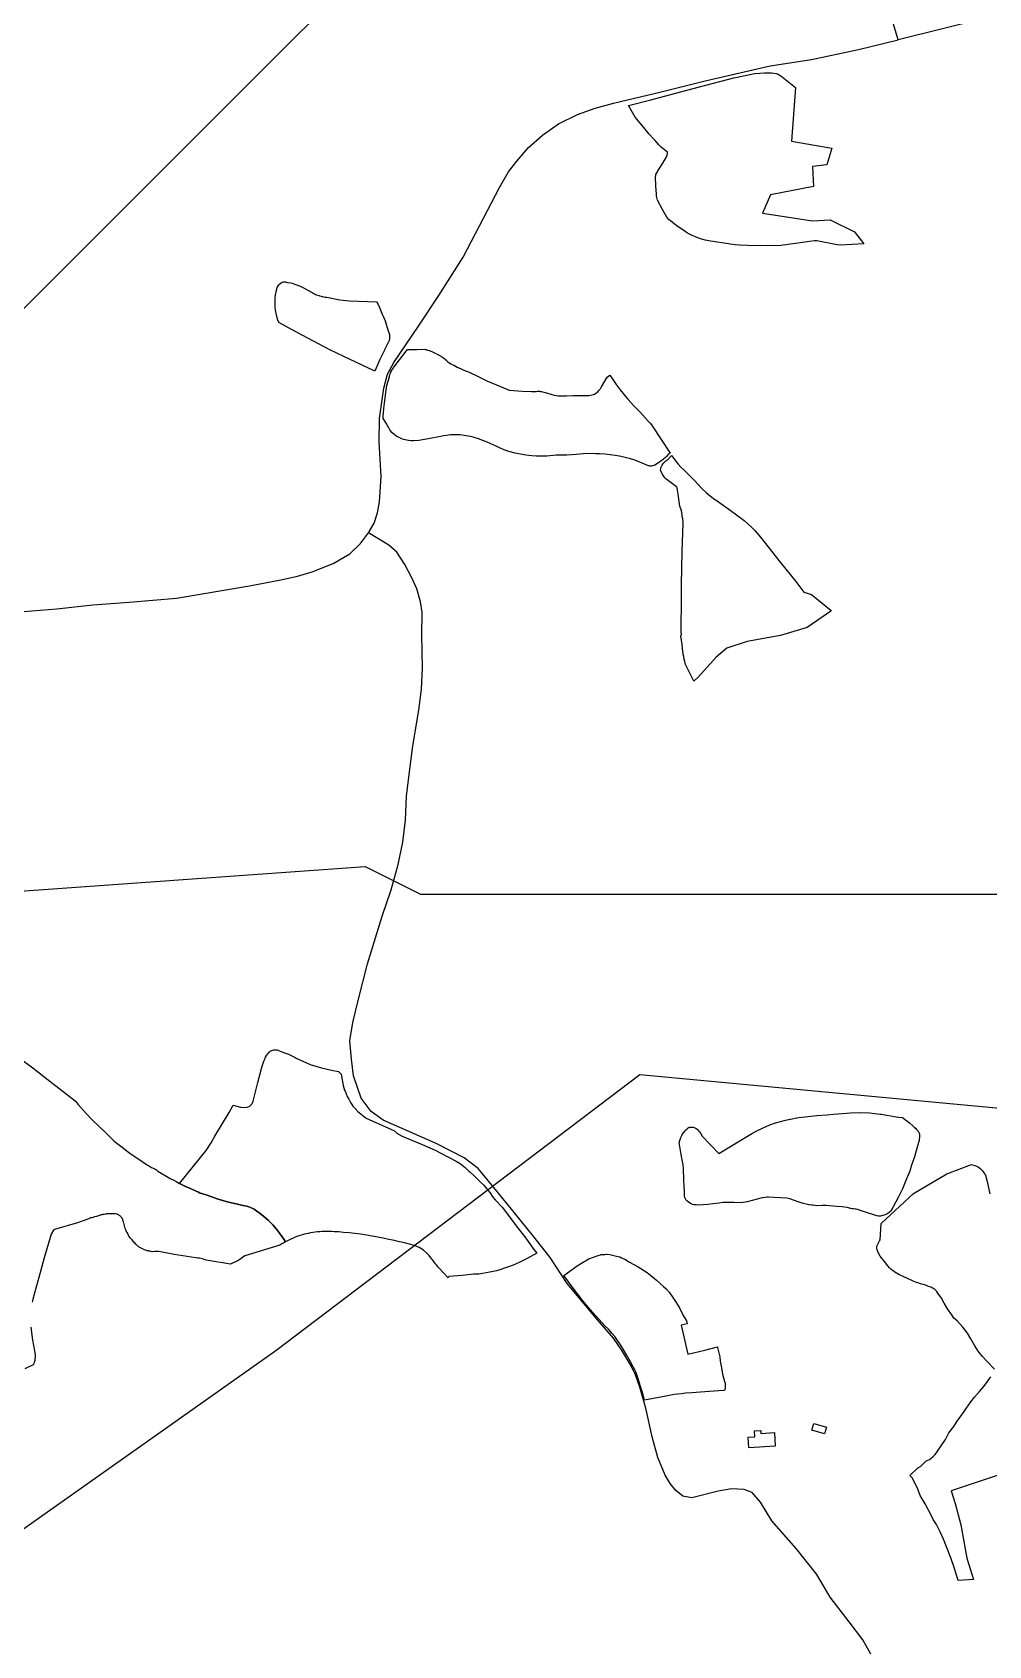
# Model space of a CAD drawing. Header units: metres. Extents: x 553506 to 563855, y 142925 to 150243.
# Drawn here: x 555874 to 556566, y 143632 to 144798 of the extents above; entities that cross this region are included whole.
import ezdxf

# ---------------------------------------------------------------- set-up
doc = ezdxf.new("R2010")
doc.units = ezdxf.units.M
for name, color, linetype in [('C-ANCIENT_WOODLAND', 94, 'Continuous'), ('C-BUILDINGS', 8, 'Continuous'), ('C-POWER_LINES', 6, 'Continuous'), ('C-ROADS', 33, 'Continuous'), ('E-132KV-UGC-ALT', 8, 'Continuous')]:
    doc.layers.add(name, color=color, linetype=linetype)

msp = doc.modelspace()

# ---------------------------------------------------------------- linework, layer by layer
at = {"layer": 'C-ANCIENT_WOODLAND'}
for points in [[(556328.8, 144714.8399), (556327.2999, 144716.2399), (556324.4999, 144719.4399), (556323.6999, 144720.3399), (556320.2, 144724.2399), (556316.2999, 144728.8399), (556312.4, 144733.6399), (556310.0999, 144736.3399), (556305.0899, 144744.7899), (556305.2999, 144744.8399), (556321.4, 144748.8399), (556355.6, 144758.0399), (556372.2, 144762.5399), (556381.4, 144764.7399), (556396.6, 144767.9399), (556400, 144768.2399), (556403.4, 144768.3399), (556408.6, 144768.3399), (556411.8, 144767.9399), (556413.2999, 144767.4399), (556416.2, 144765.6399), (556425.8, 144757.8399), (556422.8999, 144719.1399), (556452.0999, 144713.9399), (556448.4999, 144701.9399), (556438.0999, 144700.7399), (556438.8999, 144686.3399), (556407.6999, 144680.3399), (556402.0999, 144667.1399), (556438.0999, 144661.5399), (556450.8999, 144662.3399), (556468.4999, 144653.5399), (556475.31, 144644.9699), (556458.2999, 144643.9399), (556455.8999, 144644.2399), (556441.4, 144647.1399), (556439.4999, 144647.0399), (556435.8999, 144646.5399), (556426, 144645.1399), (556415.2, 144643.7399), (556400.4999, 144643.4399), (556391.4, 144643.6399), (556385.6999, 144643.8399), (556382.2, 144644.2399), (556378.6999, 144644.7399), (556377.4999, 144644.8399), (556364.8, 144646.7399), (556360.6, 144647.6399), (556356.4999, 144648.8399), (556353.6, 144649.8399), (556351.2999, 144650.8399), (556349.2, 144651.9399), (556347.0999, 144653.1399), (556345.0999, 144654.4399), (556341.0999, 144657.2399), (556339.2, 144658.6399), (556335.8, 144661.2399), (556334.6999, 144662.1399), (556333, 144664.2399), (556331.8999, 144665.8399), (556330.8999, 144667.4399), (556329.6999, 144669.7399), (556326.0999, 144676.5399), (556325.6999, 144678.3399), (556325.4999, 144679.5399), (556325.4999, 144680.6399), (556325.4, 144681.8399), (556325.2999, 144682.9399), (556324.6, 144692.4399), (556325, 144694.9399), (556325.6, 144696.1399), (556326.0999, 144696.8399), (556326.4999, 144697.5399), (556327, 144698.2399), (556329.8999, 144703.1399), (556332.6, 144707.6399), (556333.0999, 144709.0399), (556333.2999, 144710.0399), (556333.4999, 144711.1399), (556332.4, 144711.9399), (556328.8, 144714.8399)], [(556125.2999, 144598.8399), (556127.2999, 144594.1399), (556127.8999, 144592.5399), (556129.2999, 144589.1399), (556129.8999, 144587.5399), (556131.6, 144582.0399), (556131.6999, 144581.4399), (556132, 144580.7399), (556132.4, 144579.3399), (556132.4999, 144578.6399), (556132.4999, 144578.2399), (556132.6, 144577.8399), (556132.6, 144576.1399), (556132.4999, 144575.9399), (556132.2999, 144575.1399), (556131.8999, 144574.3399), (556131.6999, 144574.0399), (556128.8999, 144568.2399), (556128.8, 144568.0399), (556125.4999, 144561.3399), (556121.8, 144552.8399), (556121.39, 144553.0299), (556099.4, 144563.5399), (556089.2999, 144568.3399), (556073.4999, 144576.6399), (556062.2, 144582.7399), (556052.4999, 144588.1399), (556051.8999, 144589.7399), (556051.2999, 144591.4399), (556050.4999, 144594.7399), (556050.2, 144596.8399), (556050, 144598.9399), (556049.8999, 144602.8399), (556049.8999, 144605.5399), (556050.0999, 144608.1399), (556050.6, 144610.5399), (556051, 144611.9399), (556051.2, 144612.7399), (556051.4, 144613.4399), (556051.6999, 144614.0399), (556052.4999, 144615.2399), (556053, 144615.7399), (556054.2, 144616.7399), (556055, 144617.1399), (556055.8, 144617.4399), (556057.2999, 144617.3399), (556058.8999, 144617.0399), (556059.2, 144617.0399), (556061.0999, 144616.6399), (556062.8999, 144616.1399), (556064.4999, 144615.5399), (556067.4, 144614.4399), (556070.2999, 144613.1399), (556076.0999, 144610.0399), (556076.6999, 144609.6399), (556077.4, 144609.2399), (556078.2, 144608.7399), (556079, 144608.3399), (556079.8, 144608.0399), (556081.6, 144607.4399), (556082, 144607.3399), (556083.2, 144606.9399), (556084.8, 144606.5399), (556086, 144606.3399), (556087.2, 144606.2399), (556096.6, 144604.3399), (556103.6, 144603.7399), (556123.15, 144603.0399), (556124.2, 144601.0399), (556125.2999, 144598.8399)], [(556158.6, 144568.5399), (556159, 144568.4399), (556160, 144568.1399), (556161.0999, 144567.8399), (556163.0999, 144567.0399), (556164.0999, 144566.5399), (556165.0999, 144566.1399), (556165.2999, 144565.9399), (556167.6999, 144564.8399), (556168.4999, 144564.4399), (556170, 144563.5399), (556171.4999, 144562.5399), (556173.2999, 144560.9399), (556174.2, 144560.0399), (556174.6999, 144559.6399), (556175.6999, 144558.9399), (556176.8, 144558.2399), (556177.8999, 144557.6399), (556178.8999, 144557.1399), (556181.4999, 144555.7399), (556184.2, 144554.5399), (556186.2999, 144553.6399), (556190, 144552.0399), (556196.6, 144548.9399), (556202.8, 144545.9399), (556212.6, 144541.7399), (556219, 144539.2399), (556228.4, 144538.4399), (556235, 144538.1399), (556238.2999, 144538.2299), (556238.4999, 144538.2399), (556239.4, 144538.3399), (556241.2, 144538.3399), (556241.4, 144538.2399), (556242.2999, 144538.1399), (556244.0999, 144537.7399), (556245, 144537.4399), (556245.8, 144537.1399), (556246.6999, 144536.8399), (556251.4999, 144535.4399), (556252.8999, 144535.2399), (556254.4, 144535.0399), (556255.8999, 144534.9399), (556257.6, 144534.9399), (556259.2, 144535.0399), (556260.2999, 144535.0399), (556265.2999, 144535.2399), (556272.6, 144535.2399), (556276.6999, 144535.3399), (556277.6999, 144535.5399), (556278.8, 144535.6399), (556279.8, 144535.9399), (556280.6, 144536.2399), (556281.6, 144536.8399), (556282.2, 144537.2399), (556282.6999, 144537.6399), (556284.0999, 144539.0399), (556284.4999, 144539.5399), (556284.8, 144540.0399), (556285.2, 144540.6399), (556285.4999, 144541.2399), (556285.6, 144541.5399), (556289.8999, 144548.4399), (556291.8, 144550.0399), (556293.4, 144547.5399), (556293.8, 144546.9399), (556296.4, 144543.1399), (556299.2, 144539.4399), (556304.4999, 144532.8399), (556304.8999, 144532.3399), (556308.8, 144528.1399), (556312.8, 144524.0399), (556313.6, 144523.1399), (556319.4, 144516.7399), (556320.8, 144515.2399), (556321.8999, 144514.0399), (556322.8999, 144512.6399), (556328.2999, 144504.2399), (556335.2999, 144493.5399), (556334.2, 144492.8399), (556333.6, 144492.3399), (556332.6, 144491.2399), (556332.0999, 144490.6399), (556330.2, 144488.9399), (556328.6999, 144487.9399), (556327.6, 144487.1399), (556324.2999, 144484.9399), (556322.6999, 144484.3399), (556321.8999, 144484.1399), (556321, 144484.1399), (556320.2999, 144484.3399), (556319.6999, 144484.5399), (556315.2, 144486.3399), (556309.8999, 144488.5399), (556305.8999, 144489.7399), (556303.8, 144490.2399), (556298.6, 144491.3399), (556293.8999, 144492.0399), (556288.2, 144492.8399), (556284.2, 144493.0399), (556281.6, 144493.1399), (556275.0999, 144493.2399), (556267.2999, 144492.7399), (556260.6, 144492.2399), (556253, 144492.0399), (556246.2, 144491.5399), (556238.4999, 144491.3399), (556235.4, 144491.6399), (556231, 144492.2399), (556223.4, 144493.5399), (556218.8, 144494.8399), (556216.4999, 144495.6399), (556211.8999, 144497.5399), (556209.4999, 144498.6399), (556203, 144501.6399), (556196.8999, 144504.0399), (556193, 144505.0399), (556190.8999, 144505.5399), (556186.4, 144506.3399), (556183.4999, 144506.7399), (556180.6, 144506.8399), (556178.4999, 144506.8399), (556176.4999, 144506.7399), (556173.6999, 144506.4399), (556171.6, 144506.1399), (556169.4, 144505.7399), (556162, 144504.2399), (556153.8, 144502.6399), (556150.0999, 144502.4399), (556148.2, 144502.4399), (556146.2999, 144502.6399), (556143.8999, 144503.1399), (556142.6, 144503.5399), (556141.2999, 144504.0399), (556139.4999, 144504.8399), (556138.2, 144505.4399), (556137, 144506.2399), (556135.8999, 144507.0399), (556134.2999, 144508.5399), (556133.4999, 144509.4399), (556132.8, 144510.3399), (556131.6999, 144512.3399), (556131.0999, 144513.4399), (556130.6, 144514.4399), (556128, 144518.6399), (556127.8499, 144519.0599), (556127.8999, 144520.1399), (556128.0999, 144522.8399), (556128.4999, 144525.9399), (556129.8999, 144537.5399), (556130.4999, 144542.4399), (556132.4, 144548.7399), (556132.6, 144549.6399), (556132.8999, 144550.6399), (556133.2, 144551.5399), (556133.6, 144552.3399), (556133.8, 144552.8399), (556134.2999, 144553.6399), (556134.8, 144554.5399), (556135.4, 144555.2399), (556135.6999, 144555.7399), (556139.8, 144561.0399), (556145.47, 144568.4399), (556152.2, 144568.5399), (556157.4999, 144568.6399), (556158.6, 144568.5399)], [(556434.2684, 144367.6294), (556414.9481, 144361.739), (556390.9155, 144357.498), (556376.3075, 144352.7857), (556368.5323, 144346.1885), (556355.8092, 144332.0517), (556352.3607, 144328.7183), (556349.8999, 144333.6399), (556346.4999, 144340.8399), (556345.8, 144343.1399), (556345.4, 144344.8399), (556345.0999, 144346.5399), (556344.8, 144348.3399), (556344.2, 144352.3399), (556343.8999, 144355.2399), (556343.11, 144361.3499), (556343.2999, 144362.0399), (556343.4, 144362.4399), (556343.4, 144363.2399), (556343.2999, 144363.5399), (556343.4, 144390.3399), (556343.4, 144398.6399), (556344.0999, 144422.6399), (556344.6, 144443.0399), (556344.6, 144444.5399), (556344.4999, 144444.8399), (556344.4, 144446.3399), (556344.0999, 144447.7399), (556344, 144448.5399), (556343.6999, 144450.7399), (556343.4, 144451.8399), (556343.2, 144452.7399), (556342.4, 144455.3399), (556341.2, 144463.9399), (556340.6, 144466.9399), (556340.6, 144467.4399), (556340.4, 144467.9399), (556340.2999, 144468.4399), (556340.0999, 144468.9399), (556339.8999, 144469.3399), (556332.2, 144474.9399), (556331.4999, 144475.8399), (556330, 144478.0399), (556328.8, 144480.1399), (556328.4, 144481.5399), (556328.4999, 144482.4399), (556328.6, 144482.9399), (556328.8, 144483.5399), (556329, 144484.0399), (556329.4999, 144484.8399), (556330.2999, 144486.0399), (556332.2, 144487.9399), (556333.0999, 144488.6399), (556333.92, 144489.37), (556334, 144489.4399), (556336.4, 144491.8399), (556337.6999, 144490.0399), (556338.6, 144488.7399), (556339.8999, 144487.0399), (556341.2, 144485.6399), (556343.0999, 144483.5399), (556345.2, 144481.4399), (556345.6999, 144481.0399), (556352.8, 144473.7399), (556358.4, 144467.8399), (556361.4, 144465.1399), (556364.4999, 144462.5399), (556367.6999, 144460.1399), (556368.6, 144459.5399), (556375.2999, 144454.8399), (556377.6, 144453.2399), (556384.2999, 144448.3399), (556388.8999, 144444.8399), (556391.4, 144442.6399), (556393.4999, 144440.6399), (556396.4, 144437.7399), (556399.0999, 144434.6399), (556400.6, 144432.8399), (556414.8, 144414.9399), (556426.2, 144400.7399), (556431.8999, 144393.2399), (556437.4, 144391.4399), (556451.7735, 144379.9799), (556451.4683, 144379.4101), (556434.2684, 144367.6294)], [(556003.6999, 143995.2999), (556006.3699, 144000), (556016.6899, 144017.0999), (556019.6377, 144022.5215), (556024.91, 144021.0399), (556027.36, 144020.6199), (556029.72, 144020.9699), (556030.27, 144021.1799), (556031.63, 144021.7898), (556031.9799, 144022.1299), (556032.36, 144022.5799), (556032.47, 144022.72), (556032.6599, 144022.9499), (556032.7799, 144023.0999), (556032.9299, 144023.2799), (556033.2, 144023.5999), (556033.6, 144024.0999), (556033.8, 144024.6999), (556033.8999, 144024.8999), (556034, 144025.1999), (556034.0999, 144025.3999), (556037.3999, 144038.6999), (556040, 144048.8999), (556040.4, 144050.4999), (556041.4, 144053.4999), (556041.6999, 144054.1999), (556042.2999, 144055.6999), (556043, 144057.1999), (556043.8, 144058.5), (556044.4999, 144059.4999), (556045, 144060.0999), (556045.6, 144060.5999), (556046.0999, 144061.0999), (556046.5008, 144061.3862), (556046.7999, 144061.5999), (556047.4, 144061.8999), (556047.4999, 144061.9999), (556048.2999, 144062.1999), (556048.8, 144062.2999), (556049.2, 144062.4), (556049.6999, 144062.4999), (556050.0999, 144062.4999), (556050.4, 144062.4), (556050.8, 144062.4), (556051.2, 144062.2999), (556051.6999, 144062.1999), (556052.0999, 144062.0999), (556052.4, 144061.9999), (556056.6, 144060.1999), (556059.4999, 144059.2999), (556064.3637, 144056.7812), (556065.0999, 144056.3999), (556075.2, 144051.7999), (556083.4, 144049.4999), (556090.6999, 144047.5999), (556095.7299, 144046.6999), (556097.55, 144044.7599), (556099.0999, 144036.6999), (556100.0999, 144033.2999), (556100.4, 144032.4999), (556101.0999, 144030.4999), (556102, 144028.5999), (556103, 144026.6999), (556103.4999, 144025.6999), (556104.0199, 144024.8499), (556104.2999, 144024.3999), (556105.2, 144022.9999), (556106.0999, 144021.7999), (556107.8, 144019.8999), (556109.6999, 144017.8999), (556111.8, 144016.0999), (556113.4999, 144014.6999), (556115.6, 144013.0999), (556136.2099, 144003.7699), (556137.8099, 144002.0699), (556141.72, 143999.9999), (556156.0099, 143994.0899), (556165.4599, 143989.9199), (556169.6999, 143987.8299), (556180.6099, 143982.0099), (556183.55, 143980.1699), (556187.2199, 143977.2899), (556189.8, 143974.7999), (556190.6, 143974.1999), (556194, 143971.1999), (556197.4999, 143967.5999), (556200.6, 143964.4999), (556202.6, 143962.0999), (556204.8999, 143959.3999), (556207.2, 143955.8999), (556208.8999, 143953.8999), (556213.8, 143948.6999), (556220.6999, 143939.7999), (556224.6999, 143934.2999), (556230.2, 143927.1999), (556236.8999, 143918.1999), (556239, 143915.4099), (556231.6, 143911.3999), (556226.2, 143908.7999), (556221.8, 143906.6999), (556216.2999, 143904.7999), (556212.2, 143903.3999), (556209.8999, 143902.7999), (556205.0999, 143901.7999), (556197.0999, 143900.3), (556193.4, 143900.1999), (556185, 143899.2999), (556175.2999, 143898.4999), (556175.0099, 143897.7199), (556171.71, 143901.0599), (556168.4999, 143904.4999), (556167.7699, 143905.2899), (556167.07, 143906.0899), (556166.3799, 143906.9199), (556165.71, 143907.7499), (556165.04, 143908.5899), (556163.7399, 143910.2899), (556163.08, 143911.1399), (556162.43, 143911.9899), (556161.0899, 143913.6699), (556160.4, 143914.4899), (556159.6999, 143915.2999), (556157.0499, 143917.6899), (556154, 143919.5299), (556150.63, 143920.9299), (556147.0599, 143922.0099), (556143.3799, 143922.89), (556139.6899, 143923.6799), (556136.0999, 143924.4999), (556132.07, 143925.4499), (556128.0199, 143926.3299), (556123.95, 143927.1199), (556119.8599, 143927.8499), (556115.7699, 143928.4999), (556111.6599, 143929.0899), (556107.5399, 143929.6199), (556103.4199, 143930.0899), (556099.2999, 143930.4999), (556097.5899, 143930.6499), (556095.8799, 143930.7899), (556094.16, 143930.8999), (556092.44, 143930.9899), (556090.71, 143931.0599), (556088.99, 143931.0899), (556087.27, 143931.1), (556085.55, 143931.0799), (556083.83, 143931.0199), (556082.11, 143930.9199), (556080.4, 143930.7799), (556078.6899, 143930.5999), (556076.99, 143930.3699), (556075.2999, 143930.0999), (556073.64, 143929.7799), (556071.9799, 143929.3999), (556070.3399, 143928.9699), (556068.71, 143928.4899), (556067.08, 143927.9599), (556065.48, 143927.3899), (556063.8899, 143926.7699), (556062.31, 143926.0999), (556060.76, 143925.3999), (556059.2199, 143924.6499), (556057.71, 143923.8599), (556057.2407, 143923.6034), (556056.2, 143925.5999), (556051.9, 143931.5999), (556048.3, 143935.9999), (556044.9, 143939.2999), (556040.3, 143943.1999), (556034.6, 143947.1999), (556031.6, 143948.7999), (556029.5, 143949.4999), (556026.6, 143949.8999), (556021.8, 143951.1999), (556016.1, 143952.3999), (556008.8, 143954.3999), (556000, 143957.4999), (555995.7, 143958.8999), (555994.4, 143959.4999), (555992.9, 143960.1999), (555990.1, 143961.3999), (555985.9, 143963.3999), (555985.1, 143963.6999), (555982.2, 143965.0999), (555980.8, 143965.8999), (556000, 143989.58), (556003.6999, 143995.2999)], [(556508.2999, 144009.5999), (556511, 144007.1999), (556511.6999, 144006.4999), (556512.4999, 144005.7999), (556513.2, 144005.0999), (556514.2, 144003.8999), (556514.4999, 144003.3999), (556514.8999, 144002.8999), (556515.2, 144002.1999), (556515.4, 144001.5999), (556515.4999, 144000.9999), (556515.4999, 143999.9999), (556515.2, 143996.8999), (556514.8, 143995.4999), (556513.8, 143992.0999), (556511.8, 143984.9999), (556509.8, 143979.0999), (556508.4, 143974.6999), (556506, 143969.1999), (556503.2999, 143961.9999), (556500.2999, 143956.0999), (556496.2999, 143948.3999), (556494.8, 143946.0999), (556493.8, 143944.9999), (556492.6, 143944.0999), (556490.8, 143943.1999), (556489, 143942.6999), (556488.6999, 143942.5999), (556487.2999, 143942.2999), (556486.6199, 143942.2999), (556485.8, 143942.2999), (556484.6, 143942.3999), (556483.2, 143942.7999), (556476.4, 143944.9999), (556472.4999, 143946.2999), (556471.6, 143946.6999), (556469.8, 143947.1999), (556469.2999, 143947.2999), (556468, 143947.4999), (556466.8, 143947.5999), (556465.8, 143947.7999), (556463.2999, 143948.3999), (556459.4999, 143948.9999), (556455.6, 143949.0999), (556448.0999, 143949.7999), (556445.2, 143949.8999), (556441.2999, 143949.5999), (556438.4999, 143950.0999), (556437.8, 143950.0999), (556435.8, 143950.2999), (556435.6, 143950.2999), (556433.4999, 143950.7999), (556431.4, 143951.3999), (556427.8999, 143952.5999), (556421.8999, 143954.5999), (556419.6, 143955.0999), (556415.0999, 143955.4999), (556410.2, 143955.7999), (556406.2999, 143955.8999), (556405.4, 143955.8999), (556403.6999, 143955.7999), (556401.8, 143955.4999), (556390.8999, 143952.4999), (556386.6999, 143951.7999), (556381.2999, 143951.9999), (556377.2999, 143951.9999), (556373.2999, 143952.0999), (556370.6999, 143951.5999), (556366.0999, 143950.9999), (556362.6, 143950.6999), (556355.8, 143950.1999), (556354.0999, 143950.49), (556353.4999, 143950.3999), (556352.4999, 143950.3999), (556351.4999, 143950.6999), (556350.4999, 143951.1999), (556348.4999, 143952.3999), (556347.36, 143953.2699), (556346.8, 143953.6999), (556346.2999, 143954.5999), (556345.8, 143955.7999), (556345.6, 143956.5999), (556345.6, 143957.8999), (556345.6999, 143960.4999), (556345.4999, 143963.6999), (556345.2, 143968.3999), (556344.8999, 143976.3999), (556344.8, 143979.3999), (556344, 143982.8999), (556343.2, 143986.7999), (556342.2999, 143992.4999), (556341.8, 143995.0999), (556342.2999, 143996.7999), (556343.0999, 143998.9999), (556343.4999, 143999.9999), (556343.8, 144000.3999), (556344.0999, 144001.0999), (556344.8999, 144002.4999), (556345.0999, 144002.5999), (556346.0999, 144003.7999), (556346.4999, 144004.2999), (556347.4999, 144005.3999), (556348.2999, 144005.9999), (556348.6, 144006.1999), (556348.8999, 144006.2999), (556349.2999, 144006.2999), (556349.6, 144006.3999), (556349.8999, 144006.3999), (556350.2999, 144006.4999), (556350.8999, 144006.4999), (556351.4, 144006.3999), (556351.8999, 144006.3999), (556352.6999, 144006.1999), (556353.2, 144005.9999), (556354, 144005.5999), (556354.8, 144004.9999), (556356.0999, 144003.6999), (556356.2, 144003.4999), (556356.8, 144002.7999), (556357.2999, 144002.0999), (556358.2999, 144000.4999), (556358.4, 143999.9999), (556370.4999, 143987.4999), (556378.4999, 143992.1999), (556391.0999, 143999.9999), (556394.8999, 144002.1999), (556398, 144003.7999), (556402.6, 144006.0999), (556407.2999, 144008.0999), (556411.4999, 144009.6999), (556415, 144010.6999), (556418.6, 144011.5999), (556422.0999, 144012.3999), (556422.2999, 144012.3999), (556426.8, 144013.1999), (556428.2, 144013.4999), (556434.8, 144014.2999), (556441.4, 144014.8999), (556448.8, 144015.4999), (556453.4, 144015.7999), (556463.0999, 144016.5999), (556465.6, 144016.7999), (556472.8, 144016.9999), (556479.2999, 144016.7999), (556483.2, 144016.4999), (556487.0999, 144015.8999), (556487.8, 144015.7999), (556498.6999, 144014.0999), (556500.4, 144013.7999), (556503.0999, 144013.5999), (556506.4, 144011.1999), (556508.2999, 144009.5999)], [(556370.8, 143842.4999), (556371.2, 143840.5999), (556371.4999, 143837.3999), (556372.2999, 143832.4999), (556373.0999, 143828.0999), (556373.8, 143825.3999), (556374.6, 143822.6999), (556375, 143821.3999), (556375, 143818.4999), (556374.72, 143816.4099), (556374.6, 143816.3999), (556374.2, 143816.0999), (556363.6, 143815.5999), (556351, 143814.5999), (556346.4, 143814.3999), (556343.6, 143813.8999), (556338.0999, 143813.1999), (556329.8, 143811.6999), (556316.8099, 143809.1799), (556315.0999, 143815.5999), (556313.6999, 143819.8999), (556311.6, 143826.3999), (556311.2999, 143827.4999), (556310.6, 143829.6999), (556309.8999, 143831.0999), (556308.8999, 143832.7999), (556308.6, 143833.3999), (556306.64, 143836.8799), (556303.6999, 143841.9099), (556300.2999, 143847.7299), (556295.3799, 143855.1399), (556293.48, 143857.4399), (556290.68, 143860.5399), (556288.3799, 143862.7399), (556283.88, 143867.6399), (556281.28, 143870.3399), (556277.5799, 143874.6399), (556272.28, 143881.0399), (556268.28, 143886.0399), (556264.3799, 143891.0399), (556261.88, 143894.8399), (556258.4, 143899.2599), (556268, 143906.1999), (556272.4999, 143908.9999), (556276.6499, 143911.4199), (556281.8, 143913.1999), (556283.2999, 143913.6999), (556284.8999, 143914.1999), (556285.4999, 143914.3999), (556286.8, 143914.4999), (556288, 143914.5999), (556289.2999, 143914.6999), (556289.8, 143914.6999), (556291.6, 143914.3999), (556292.6999, 143914.2999), (556295.4999, 143913.5999), (556296.6, 143913.2999), (556298.8999, 143912.6999), (556300.2, 143912.1999), (556302.2999, 143911.1999), (556302.4999, 143911.0999), (556305.8999, 143908.9999), (556312.0999, 143905.5999), (556318.6999, 143901.5999), (556319.8999, 143900.5999), (556325.4999, 143895.8999), (556330.6, 143891.3999), (556332.4, 143889.5999), (556334.4999, 143887.1999), (556337.2, 143883.2999), (556339.6, 143879.6999), (556342.2999, 143875.4999), (556344.8, 143870.4999), (556347, 143866.4999), (556347.4999, 143864.4999), (556343.2999, 143863.3999), (556348.0999, 143842.3999), (556360.2999, 143845.3999), (556369.4599, 143847.6899), (556369.6, 143847.1999), (556370.8, 143842.4999)]]:
    msp.add_lwpolyline(points, close=True, dxfattribs=at)
for points in [[(555862.33, 144058.5299), (555874.7202, 144049.2896), (555882.83, 144043.0299), (555905.41, 144025.4599), (555907.5498, 144022.8249), (555913.2447, 144016.46), (555917.53, 144011.8899), (555927.9845, 144002.0552), (555933.5, 143996.4999), (555939.4, 143992.0999), (555943.8999, 143988.4), (555946.6, 143986.4999), (555949.8, 143984.2999), (555953.8, 143981.6), (555954.0999, 143981.4), (555957.4, 143979.3999), (555958.3, 143978.8), (555960.6, 143977.4), (555961.2999, 143977.0999), (555962.0999, 143976.6999), (555962.8, 143976.4), (555963, 143976.2999), (555963.4, 143976), (555963.8, 143975.8), (555964.6, 143975.2), (555965, 143974.8), (555974, 143969.4), (555976.6, 143968.0999), (555978.2999, 143967.2), (555980.8, 143965.8999), (555982.2, 143965.0999), (555985.1, 143963.6999), (555985.9, 143963.3999), (555990.1, 143961.3999), (555992.9, 143960.1999), (555994.4, 143959.4999), (555995.7, 143958.8999), (556000, 143957.4999), (556008.8, 143954.3999), (556016.1, 143952.3999), (556021.8, 143951.1999), (556026.6, 143949.8999), (556029.5, 143949.4999), (556031.6, 143948.7999), (556034.6, 143947.1999), (556040.3, 143943.1999), (556044.9, 143939.2999), (556048.3, 143935.9999), (556051.9, 143931.5999), (556056.2, 143925.5999), (556057.2407, 143923.6034), (556056.2099, 143923.0399), (556054.7399, 143922.1899), (556053.2999, 143921.2999), (556027.8999, 143913.4999), (556023.6, 143910.3999), (556021.0999, 143909.0999), (556018.4999, 143908.0999), (556017.6999, 143907.5999), (556000, 143910.2999), (555998.6, 143910.8999), (555997.4, 143911.2999), (555995.0999, 143911.7999), (555993.8999, 143911.8999), (555992.6999, 143912.0999), (555992.6076, 143912.114), (555977, 143914.4999), (555965.8, 143916.5999), (555963, 143916.5999), (555961.0999, 143916.4999), (555960.2, 143916.6999), (555959.2, 143916.8999), (555958.6, 143916.9999), (555958.0999, 143917.0999), (555957.4999, 143917.1999), (555956.9999, 143917.2999), (555955.4999, 143917.7999), (555954.8999, 143918.0999), (555954.4, 143918.2999), (555953.2, 143918.8999), (555952.6999, 143919.1999), (555952.2, 143919.5999), (555951.6999, 143919.8999), (555951.2, 143920.2999), (555950.6999, 143920.5999), (555950.4999, 143920.6999), (555949.8999, 143921.2999), (555949.2, 143921.8999), (555948.6, 143922.5999), (555948.4, 143922.6999), (555946.2, 143925.2999), (555946.0999, 143925.3999), (555945.8, 143925.7999), (555945.4, 143926.1999), (555944.2, 143927.7999), (555943.0999, 143930.0999), (555942.8, 143930.4999), (555942.2, 143931.6999), (555942, 143932.2999), (555941.6999, 143932.8999), (555941.4999, 143933.3999), (555940.8999, 143935.1999), (555940.2999, 143937.9999), (555940.0999, 143938.5999), (555939.8999, 143939.3999), (555939.6999, 143939.7999), (555939.6999, 143939.9999), (555939.4, 143940.5999), (555939.2999, 143940.6999), (555939.0999, 143940.9999), (555938.8999, 143941.1999), (555938.6999, 143941.4999), (555938.2999, 143941.8999), (555938, 143942.0999), (555937.6999, 143942.3999), (555937.4, 143942.5999), (555937, 143942.7999), (555936.8, 143942.9999), (555936.6, 143943.0999), (555936.2999, 143943.2999), (555936, 143943.3999), (555935.6, 143943.5999), (555934.4, 143943.8999), (555934.0999, 143943.8999), (555933.8, 143943.9999), (555930.4999, 143943.9999), (555927.8999, 143943.7999), (555927.6999, 143943.6999), (555927.2, 143943.6999), (555926.1999, 143943.4999), (555925.6999, 143943.4999), (555925.2999, 143943.3999), (555924.8, 143943.1999), (555924.2999, 143943.0999), (555920.6999, 143941.9999), (555919.2, 143941.5999), (555918.8, 143941.4999), (555918.2999, 143941.2999), (555917.2999, 143941.0999), (555916.6999, 143940.8999), (555916.4999, 143940.8999), (555915.4999, 143940.5), (555915, 143940.1998), (555914.6, 143939.9999), (555907, 143937.3999), (555890.4, 143932.4999), (555890.2, 143932.3999), (555890, 143932.1999), (555889.7899, 143932.1099), (555887.8999, 143929.1999), (555883, 143911.9998), (555879, 143897.7999), (555875, 143883.0999), (555874.4999, 143881.0999), (555874.2999, 143879.9999)], [(556569.6, 143831.5999), (556564.0999, 143837.4999), (556560.8999, 143840.7999), (556558, 143844.6999), (556555.4999, 143848.5999), (556552.6999, 143853.5999), (556550.2, 143857.5999), (556546.8, 143861.8999), (556543, 143866.1999), (556541.1651, 143867.831), (556540.2999, 143868.5999), (556538.8, 143870.7999), (556535.6999, 143875.2999), (556533.4, 143879.3999), (556531.4999, 143882.8999), (556528.8, 143886.5999), (556527.8999, 143887.7999), (556527.0259, 143888.6116), (556526.4999, 143889.0999), (556525.8, 143889.6999), (556525.1989, 143890.0434), (556524.4, 143890.4999), (556523.6999, 143890.7999), (556522, 143891.3999), (556519.4, 143892.4999), (556516.8999, 143893.0999), (556514.4, 143893.8999), (556513.2999, 143894.2999), (556510.8, 143895.2999), (556510.4999, 143895.4999), (556506.2999, 143897.2999), (556504.6, 143898.0999), (556500.6, 143900.0999), (556497.6999, 143901.7999), (556497.2, 143902.1999), (556495.8999, 143902.9999), (556494.6999, 143903.8999), (556493.6999, 143904.7999), (556492.4999, 143906.2999), (556490.0999, 143909.4999), (556487, 143913.3999), (556486.0999, 143914.8999), (556485.2999, 143916.6999), (556484.8999, 143917.8999), (556484.6999, 143919.0999), (556484.6999, 143920.5999), (556486.6999, 143924.2999), (556486.6999, 143924.2999), (556487.1268, 143925.1535), (556487.8133, 143936.8877), (556511.1303, 143958.5915), (556535.1317, 143972.6774), (556553.0668, 143979.5912), (556553.8, 143979.3999), (556555.4, 143978.7999), (556557.8999, 143977.7999), (556559.2, 143976.9999), (556560.2, 143975.9999), (556560.6176, 143975.4151), (556560.6999, 143975.2999), (556561.2, 143974.6999), (556562.0999, 143973.1999), (556562.4, 143972.8999), (556563.0999, 143971.8999), (556564.4, 143967.2999), (556566.4247, 143958.237)], [(555873.2999, 143861.8999), (555874.4999, 143852.6999), (555876, 143844.8999), (555876.2999, 143843.3999), (555876.2999, 143842.8999), (555876.4, 143842.2999), (555876.4, 143840.3999), (555876.2999, 143839.1999), (555876.2999, 143838.6999), (555876.2, 143838.2999), (555876.2, 143837.9999), (555876.0999, 143837.5999), (555876, 143837.2999), (555875.8999, 143836.8999), (555875.6999, 143836.3999), (555875.6, 143835.8999), (555875.2, 143835.0999), (555875, 143834.7999), (555869.0599, 143831.8499)], [(556583.1228, 143758.6075), (556538.4463, 143743.7154), (556541.2637, 143734.4581), (556545.2886, 143719.1634), (556549.7161, 143695.0139), (556554.47, 143679.6399), (556543.4651, 143678.9362), (556540.4999, 143688.2999), (556538.2, 143695.2999), (556535.0999, 143703.2999), (556532.8999, 143708.7999), (556530.4999, 143713.9999), (556527.8, 143719.3999), (556525.2999, 143723.0999), (556524.0999, 143725.5999), (556519.6, 143734.1999), (556515.8999, 143740.3999), (556514.2, 143744.7999), (556510.4, 143752.8999), (556508.4999, 143754.8999), (556514.0999, 143759.9999), (556514.4, 143760.1999), (556515.6999, 143760.9999), (556516.2999, 143761.3999), (556517.6999, 143762.6999), (556518.52, 143763.6199), (556519.2999, 143764.4999), (556520.1, 143765.0999), (556521.4999, 143765.7999), (556522.6, 143766.2999), (556524, 143767.1999), (556525.2, 143768.1999), (556526.2, 143769.2999), (556526.6999, 143769.8999), (556528.0999, 143771.6999), (556534.2, 143780.8999), (556536.8, 143785.4999), (556540.4, 143790.0999), (556541.0999, 143791.3999), (556542.6999, 143794.0999), (556547.2999, 143800.2999), (556549.0999, 143803.2999), (556552.6999, 143807.8999), (556555.2999, 143811.3999), (556558.7435, 143815.4695), (556561.8999, 143819.1999), (556564.6, 143822.6999), (556565.2, 143823.3999), (556567, 143825.9999)]]:
    msp.add_lwpolyline(points, dxfattribs=at)
at = {"layer": 'C-BUILDINGS'}
for points in [[(556391.7811, 143782.4453), (556396.4601, 143782.7323), (556396.1937, 143787.1204), (556400.7192, 143787.3915), (556400.8574, 143785.1476), (556410.6626, 143785.7352), (556411.2552, 143775.9147), (556392.2451, 143774.7801), (556391.7811, 143782.4453)], [(556446.8734, 143784.9223), (556437.6904, 143787.57), (556439.1021, 143792.4543), (556448.2921, 143789.8068), (556446.8734, 143784.9223)]]:
    msp.add_lwpolyline(points, close=True, dxfattribs=at)
at = {"layer": 'C-POWER_LINES'}
msp.add_lwpolyline([(555273.377, 142927.5858), (555327.6172, 143309.3593), (555470.5364, 143410.6143), (555663.5935, 143555.1929), (555857.521, 143708.7984), (556050.482, 143844.9981), (556313.3661, 144044.5429), (556599.3951, 144017.7644), (556883.5221, 143990.632), (557141.3143, 143965.259), (557386.5083, 143943.3529), (557638.9468, 143915.2809), (557832.1513, 143854.0839), (558079.4562, 143774.1003), (558285.9845, 143707.83)], dxfattribs=at)
at = {"layer": 'C-ROADS'}
for points in [[(556561.2334, 144807.5568), (556500.1409, 144792.2856)], [(556500.1409, 144792.2856), (556496.6044, 144803.6748)], [(555856.039, 144378.1682), (555892.011, 144381.1618), (555918.1981, 144384.0816), (555944.4114, 144385.9115), (555978.6988, 144388.8547), (556031.2878, 144397.7623), (556053.9257, 144402.1444), (556066.061, 144404.7497), (556076.518, 144407.7938), (556091.7348, 144413.9763), (556103.9355, 144420.8797), (556111.6039, 144428.2132), (556117.2708, 144436.0312), (556121.3123, 144443.0097), (556123.913, 144450.4341), (556125.205, 144458.3419), (556126.5203, 144476.7678), (556125.1439, 144501.823), (556125.3446, 144518.7125), (556128.322, 144540.6835), (556131.0185, 144550.7152), (556135.6256, 144559.1021), (556153.3388, 144585.338), (556168.163, 144607.6466), (556185.6692, 144635.1563), (556200.5271, 144663.4871), (556212.0941, 144685.6969), (556218.5734, 144696.9231), (556224.5284, 144704.6833), (556232.8654, 144714.3967), (556243.1636, 144723.335), (556254.6438, 144731.5859), (556268.435, 144738.3711), (556281.1993, 144742.8103), (556294.286, 144746.5358), (556327.9618, 144754.5601), (556360.5838, 144762.7307), (556407.665, 144773.4226), (556437.3526, 144778.0209), (556471.463, 144785.3137), (556500.1409, 144792.2856)], [(556481.2911, 143623.9014), (556474.4579, 143636.0027), (556464.5918, 143649.1359), (556450.9027, 143666.9607), (556441.3571, 143683.1309), (556426.2569, 143702.0369), (556408.6935, 143722.1146), (556400.4796, 143735.454), (556394.6341, 143742.4659), (556388.8398, 143744.5712), (556379.6675, 143745.0268), (556370.0077, 143743.5645), (556351.0125, 143738.7133), (556344.5194, 143739.8737), (556339.3088, 143743.9556), (556335.3736, 143748.8888), (556331.8178, 143754.9242), (556326.3871, 143767.8585), (556322.2727, 143782.8362), (556317.7975, 143803.4678), (556313.4516, 143818.6945), (556310.1575, 143827.6315), (556307.1352, 143834.0726), (556300.1141, 143845.701), (556294.4017, 143854.0971), (556282.9681, 143867.0383), (556261.0025, 143893.4155), (556248.5108, 143912.4013), (556236.0512, 143928.2607), (556223.7815, 143943.4024), (556211.3555, 143958.8511), (556196.5287, 143976.642), (556186.4397, 143984.2597), (556166.1286, 143994.6611), (556128.0006, 144011.6667), (556119.3402, 144017.8589), (556112.1053, 144027.5667), (556106.5213, 144043.5016), (556104.9454, 144055.7741), (556103.9068, 144068.7863), (556106.064, 144082.0736), (556110.1218, 144099.1248), (556116.5163, 144124.4715), (556127.185, 144159.0409), (556133.6589, 144178.0797), (556138.8606, 144196.3898), (556142.1924, 144212.4618), (556144.0454, 144228.3888), (556144.8952, 144245.7877), (556146.4004, 144259.3446), (556149.3161, 144282.2041), (556153.7939, 144307.7599), (556155.644, 144323.0857), (556156.2425, 144338.1621), (556155.7813, 144362.3325), (556156.1321, 144378.4253), (556154.863, 144386.1217), (556152.3367, 144395.5941), (556148.7081, 144403.5862), (556143.5408, 144413.1787), (556137.6815, 144422.0602), (556132.0053, 144427.2189), (556117.2708, 144436.0312)]]:
    msp.add_lwpolyline(points, dxfattribs=at)
at = {"layer": 'E-132KV-UGC-ALT'}
for points in [[(555305, 143695), (555295, 143715), (555295, 143795), (555325, 143825), (555315, 144275), (555405, 144365), (555425, 144375), (555525, 144375), (555545, 144415), (555615, 144415), (555745, 144545), (555825, 144555), (556315, 145045), (556355, 145055), (556685, 145385), (556815, 145385), (556995, 145565), (557085, 145575), (557175, 145665), (557175, 145685), (557225, 145725), (557225, 145935), (557255, 145985)], [(555305, 143695), (555325, 143675), (555835, 144175), (556115, 144195), (556155, 144175), (556595, 144175), (556855, 144435), (556895, 144415), (556905, 144455), (557025, 144575), (557975, 144575)]]:
    msp.add_lwpolyline(points, dxfattribs=at)

doc.saveas('drawing.dxf')
